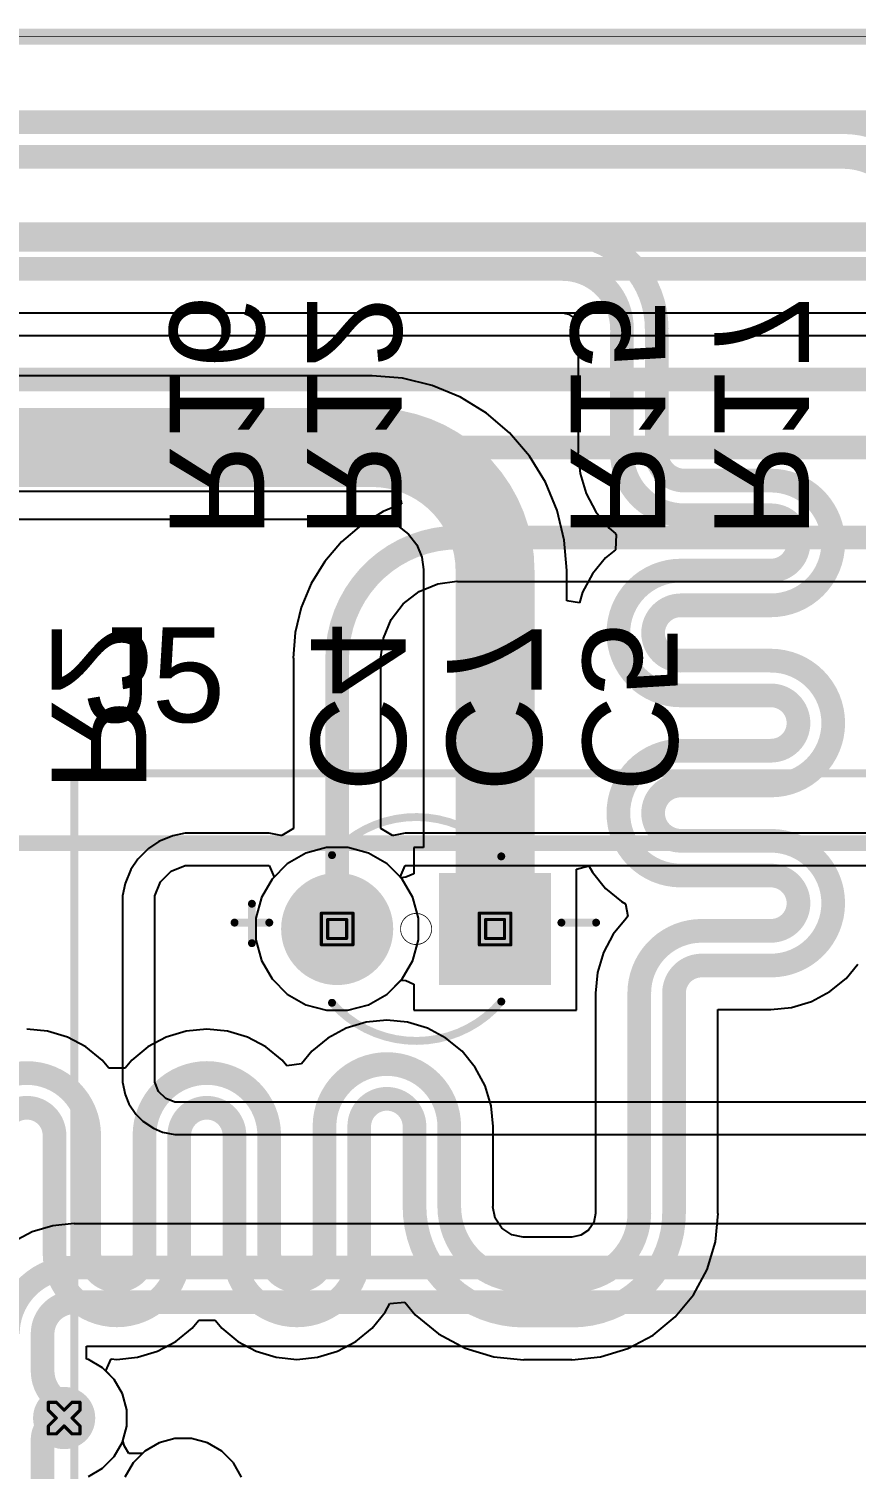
# Model space of a CAD drawing. Header units: inches. Extents: x 0 to 289, y 0 to 168.
# Drawn here: x 69.3 to 82.61, y 76.97 to 100.13 of the extents above; entities that cross this region are included whole.
import ezdxf

# ---------------------------------------------------------------- set-up
doc = ezdxf.new("R2010")
doc.units = ezdxf.units.IN
for name, color, linetype in [('Board Outline', 216, 'Continuous'), ('Bottom Layer', 5, 'Continuous'), ('Bottom Overlay', 54, 'Continuous'), ('Bottom Solder', 6, 'Continuous'), ('Dimension', 6, 'Continuous'), ('Drill Drawing', 1, 'Continuous'), ('Multi-Layer', 9, 'Continuous'), ('Pad Holes', 156, 'Continuous'), ('Top Layer', 1, 'Continuous'), ('Top Overlay', 2, 'Continuous'), ('Top Solder', 216, 'Continuous'), ('Via Holes', 16, 'Continuous')]:
    doc.layers.add(name, color=color, linetype=linetype)
doc.styles.add('Arial', font='', dxfattribs={"height": 0.2})
doc.styles.get('Arial').set_extended_font_data('Arial')

# ---------------------------------------------------------------- blocks, each defined once
blk = doc.blocks.new('TH_LED_3____51')
at = {"layer": 'Bottom Layer'}
blk.add_hatch(color=5, dxfattribs=at).paths.add_polyline_path([(-2.07, 0.8), (-0.47, 0.8), (-0.47, -0.8), (-2.07, -0.8)])
h = blk.add_hatch(color=5, dxfattribs=at)
edge = h.paths.add_edge_path()
edge.add_arc((1.27, 0), 0.8, 0, 360)
at = {"layer": 'Bottom Solder'}
blk.add_hatch(color=6, dxfattribs=at).paths.add_polyline_path([(-2.172, 0.902), (-0.368, 0.902), (-0.368, -0.902), (-2.172, -0.902)])
h = blk.add_hatch(color=6, dxfattribs=at)
edge = h.paths.add_edge_path()
edge.add_arc((1.27, 0), 0.902, 0, 360)
at = {"layer": 'Multi-Layer'}
blk.add_hatch(color=9, dxfattribs=at).paths.add_polyline_path([(-2.07, 0.8), (-0.47, 0.8), (-0.47, -0.8), (-2.07, -0.8)])
h = blk.add_hatch(color=9, dxfattribs=at)
edge = h.paths.add_edge_path()
edge.add_arc((1.27, 0), 0.8, 0, 360)
at = {"layer": 'Pad Holes'}
h = blk.add_hatch(color=7, dxfattribs=at)
edge = h.paths.add_edge_path()
edge.add_arc((-1.27, 0), 0.45, 0, 360)
h = blk.add_hatch(color=7, dxfattribs=at)
edge = h.paths.add_edge_path()
edge.add_arc((1.27, 0), 0.45, 0, 360)
at = {"layer": 'Top Layer'}
blk.add_hatch(color=1, dxfattribs=at).paths.add_polyline_path([(-2.07, 0.8), (-0.47, 0.8), (-0.47, -0.8), (-2.07, -0.8)])
h = blk.add_hatch(color=1, dxfattribs=at)
edge = h.paths.add_edge_path()
edge.add_arc((1.27, 0), 0.8, 0, 360)
at = {"layer": 'Top Solder'}
blk.add_hatch(color=216, dxfattribs=at).paths.add_polyline_path([(-2.172, 0.902), (-0.368, 0.902), (-0.368, -0.902), (-2.172, -0.902)])
h = blk.add_hatch(color=216, dxfattribs=at)
edge = h.paths.add_edge_path()
edge.add_arc((1.27, 0), 0.902, 0, 360)
at = {"layer": 'Top Overlay'}
for points in [[(-1.37, 1.167, 0.127, 0.127, -0.457336), (1.353, 1.187, 0.127, 0.127, 0)], [(2.642, 0.229, 0.127, 0.127, 0), (2.642, -0.406, 0.127, 0.127, 0)], [(-2.337, -0.102, 0.127, 0.127, 0), (-2.896, -0.102, 0.127, 0.127, 0)], [(2.921, -0.102, 0.127, 0.127, 0), (2.362, -0.102, 0.127, 0.127, 0)], [(1.353, -1.187, 0.127, 0.127, -0.457336), (-1.37, -1.167, 0.127, 0.127, 0)]]:
    blk.add_lwpolyline(points, format="xyseb", dxfattribs=at)
for points in [[(-1.402, 1.167, 0.0635, 0.0635, 1), (-1.338, 1.167, 0.0635, 0.0635, 1)], [(1.321, 1.187, 0.0635, 0.0635, 1), (1.385, 1.187, 0.0635, 0.0635, 1)], [(2.61, 0.229, 0.0635, 0.0635, 1), (2.673, 0.229, 0.0635, 0.0635, 1)], [(-2.927, -0.102, 0.0635, 0.0635, 1), (-2.864, -0.102, 0.0635, 0.0635, 1)], [(-2.369, -0.102, 0.0635, 0.0635, 1), (-2.305, -0.102, 0.0635, 0.0635, 1)], [(2.33, -0.102, 0.0635, 0.0635, 1), (2.394, -0.102, 0.0635, 0.0635, 1)], [(2.889, -0.102, 0.0635, 0.0635, 1), (2.953, -0.102, 0.0635, 0.0635, 1)], [(2.61, -0.406, 0.0635, 0.0635, 1), (2.673, -0.406, 0.0635, 0.0635, 1)], [(-1.402, -1.167, 0.0635, 0.0635, 1), (-1.338, -1.167, 0.0635, 0.0635, 1)], [(1.321, -1.187, 0.0635, 0.0635, 1), (1.385, -1.187, 0.0635, 0.0635, 1)]]:
    blk.add_lwpolyline(points, format="xyseb", close=True, dxfattribs=at)
blk = doc.blocks.new('NE8FBV_C5_LED_54')
at = {"layer": 'Top Overlay'}
for points in [[(-12.19, 14.021, 0.127, 0.127, 0), (12.91, 14.021, 0.127, 0.127, 0)], [(-12.19, -16.63, 0.127, 0.127, 0), (-12.19, 14.021, 0.127, 0.127, 0)]]:
    blk.add_lwpolyline(points, format="xyseb", dxfattribs=at)
blk.add_lwpolyline([(-12.222, 14.021, 0.0635, 0.0635, 1), (-12.158, 14.021, 0.0635, 0.0635, 1)], format="xyseb", close=True, dxfattribs=at)
blk.add_lwpolyline([(-12.222, 14.021, 0.0635, 0.0635, 1), (-12.158, 14.021, 0.0635, 0.0635, 1)], format="xyseb", close=True, dxfattribs=at)

msp = doc.modelspace()

# ---------------------------------------------------------------- hatches: boundary and pattern name
at = {"layer": 'Bottom Layer'}
h = msp.add_hatch(color=5, dxfattribs=at)
edge = h.paths.add_edge_path()
edge.add_arc((69.868, 77.792), 0.5, 0, 360)
at = {"layer": 'Top Layer'}
h = msp.add_hatch(color=1, dxfattribs=at)
edge = h.paths.add_edge_path()
edge.add_arc((69.868, 77.792), 0.5, 0, 360)
at = {"layer": 'Via Holes'}
h = msp.add_hatch(color=7, dxfattribs=at)
edge = h.paths.add_edge_path()
edge.add_arc((69.868, 77.792), 0.25, 0, 360)

# ---------------------------------------------------------------- linework, layer by layer
at = {"layer": 'Board Outline'}
msp.add_lwpolyline([(0, 100, 0.254, 0.254, 0), (145.27, 100, 0.254, 0.254, 0)], format="xyseb", dxfattribs=at)
at = {"layer": 'Bottom Layer'}
for p, q in [((60.281, 95.561), (77.884, 95.561)), ((77.884, 95.561), (77.884, 95.559)), ((77.884, 95.559), (77.98, 95.54)), ((77.98, 95.54), (78.061, 95.486)), ((78.061, 95.486), (78.064, 95.482)), ((78.064, 95.482), (78.135, 95.308)), ((78.135, 95.308), (78.135, 95.308)), ((78.135, 95.308), (78.136, 95.228)), ((78.136, 95.228), (78.136, 93.309)), ((74.821, 94.549), (64.914, 94.549)), ((74.825, 94.548), (74.821, 94.549)), ((75.311, 94.51), (74.825, 94.548)), ((75.789, 94.395), (75.311, 94.51)), ((76.243, 94.207), (75.789, 94.395)), ((76.662, 93.95), (76.243, 94.207)), ((77.035, 93.631), (76.662, 93.95)), ((77.355, 93.257), (77.035, 93.631)), ((77.611, 92.838), (77.355, 93.257)), ((78.136, 93.309), (78.134, 93.309)), ((78.134, 93.309), (78.167, 92.975)), ((78.167, 92.975), (78.264, 92.654)), ((77.799, 92.384), (77.611, 92.838)), ((78.264, 92.654), (78.422, 92.359)), ((64.914, 92.243), (74.821, 92.243)), ((74.821, 92.243), (74.837, 92.245)), ((74.837, 92.245), (75.036, 92.219)), ((75.036, 92.219), (75.236, 92.136)), ((77.914, 91.906), (77.799, 92.384)), ((78.422, 92.359), (78.635, 92.1)), ((75.236, 92.136), (75.408, 92.004)), ((75.408, 92.004), (75.54, 91.832)), ((78.635, 92.1), (78.74, 92.013)), ((78.75, 91.996), (78.737, 91.753)), ((78.74, 92.013), (78.75, 91.996)), ((75.54, 91.832), (75.623, 91.632)), ((77.952, 91.42), (77.914, 91.906)), ((78.737, 91.753), (78.577, 91.622)), ((75.623, 91.632), (75.649, 91.433)), ((78.577, 91.622), (78.365, 91.363)), ((75.649, 91.433), (75.647, 91.417)), ((75.647, 91.417), (75.647, 86.963)), ((77.953, 91.417), (77.952, 91.42)), ((77.953, 90.931), (77.953, 91.417)), ((78.365, 91.363), (78.207, 91.068)), ((78.207, 91.068), (78.156, 90.901)), ((78.156, 90.901), (77.953, 90.931)), ((73.755, 86.874), (73.457, 86.702)), ((74.088, 86.963), (73.755, 86.874)), ((74.432, 86.963), (74.088, 86.963)), ((74.765, 86.874), (74.432, 86.963)), ((75.063, 86.702), (74.765, 86.874)), ((75.647, 86.963), (75.492, 86.963)), ((75.492, 86.963), (75.492, 86.544)), ((73.457, 86.702), (73.213, 86.458)), ((75.289, 86.476), (75.063, 86.702)), ((78.108, 86.617), (78.311, 86.668)), ((78.108, 84.347), (78.108, 86.617)), ((78.311, 86.668), (78.365, 86.568)), ((73.213, 86.458), (73.041, 86.16)), ((75.366, 86.486), (75.289, 86.476)), ((75.492, 86.544), (75.366, 86.486)), ((78.365, 86.568), (78.577, 86.308)), ((73.041, 86.16), (72.952, 85.827)), ((78.577, 86.308), (78.836, 86.096)), ((78.836, 86.096), (78.901, 86.061)), ((78.901, 86.061), (78.936, 85.862)), ((72.952, 85.827), (72.952, 85.483)), ((78.91, 85.826), (78.702, 85.572)), ((78.936, 85.862), (78.91, 85.826)), ((72.952, 85.483), (73.041, 85.15)), ((78.702, 85.572), (78.544, 85.276)), ((78.544, 85.276), (78.446, 84.956)), ((73.041, 85.15), (73.213, 84.852)), ((82.446, 84.861), (82.635, 85.091)), ((73.213, 84.852), (73.457, 84.608)), ((75.063, 84.608), (75.289, 84.834)), ((75.289, 84.834), (75.366, 84.824)), ((75.366, 84.824), (75.492, 84.766)), ((75.492, 84.766), (75.492, 84.347)), ((78.446, 84.956), (78.414, 84.622)), ((82.187, 84.648), (82.446, 84.861)), ((73.457, 84.608), (73.755, 84.436)), ((74.765, 84.436), (75.063, 84.608)), ((78.414, 84.622), (78.416, 84.622)), ((78.416, 84.622), (78.416, 81.083)), ((81.892, 84.49), (82.187, 84.648)), ((73.755, 84.436), (74.088, 84.347)), ((74.088, 84.347), (74.432, 84.347)), ((74.432, 84.347), (74.765, 84.436)), ((75.492, 84.347), (78.108, 84.347)), ((80.384, 81.083), (80.384, 84.362)), ((80.384, 84.362), (81.237, 84.362)), ((81.237, 84.36), (81.571, 84.393)), ((81.237, 84.362), (81.237, 84.36)), ((81.571, 84.393), (81.892, 84.49)), ((74.726, 84.157), (74.405, 84.06)), ((75.059, 84.19), (74.726, 84.157)), ((75.393, 84.157), (75.059, 84.19)), ((75.714, 84.06), (75.393, 84.157)), ((69.602, 84.014), (69.268, 84.046)), ((69.923, 83.916), (69.602, 84.014)), ((70.218, 83.758), (69.923, 83.916)), ((71.509, 83.916), (71.214, 83.758)), ((71.83, 84.014), (71.509, 83.916)), ((72.164, 84.046), (71.83, 84.014)), ((72.497, 84.014), (72.164, 84.046)), ((72.818, 83.916), (72.497, 84.014)), ((73.114, 83.758), (72.818, 83.916)), ((74.109, 83.902), (73.85, 83.689)), ((74.405, 84.06), (74.109, 83.902)), ((76.009, 83.902), (75.714, 84.06)), ((76.269, 83.689), (76.009, 83.902)), ((70.477, 83.546), (70.218, 83.758)), ((71.214, 83.758), (70.955, 83.546)), ((73.373, 83.546), (73.114, 83.758)), ((73.85, 83.689), (73.684, 83.487)), ((76.481, 83.43), (76.269, 83.689)), ((70.585, 83.415), (70.477, 83.546)), ((70.847, 83.415), (70.585, 83.415)), ((70.955, 83.546), (70.847, 83.415)), ((73.448, 83.454), (73.373, 83.546)), ((73.684, 83.487), (73.448, 83.454)), ((76.639, 83.135), (76.481, 83.43)), ((76.737, 82.814), (76.639, 83.135)), ((76.769, 82.48), (76.737, 82.814)), ((76.767, 81.198), (76.767, 82.48)), ((76.767, 82.48), (76.769, 82.48)), ((76.766, 81.189), (76.767, 81.198)), ((76.802, 81.007), (76.766, 81.189)), ((78.416, 81.081), (78.387, 80.937)), ((78.416, 81.083), (78.416, 81.081)), ((80.344, 80.624), (80.389, 81.083)), ((80.389, 81.083), (80.384, 81.083)), ((76.91, 80.845), (76.802, 81.007)), ((77.072, 80.737), (76.91, 80.845)), ((78.387, 80.937), (78.305, 80.813)), ((77.254, 80.701), (77.072, 80.737)), ((77.263, 80.702), (77.254, 80.701)), ((78.035, 80.702), (77.263, 80.702)), ((78.037, 80.702), (78.035, 80.702)), ((78.181, 80.731), (78.037, 80.702)), ((78.305, 80.813), (78.181, 80.731)), ((80.21, 80.182), (80.344, 80.624)), ((79.992, 79.775), (80.21, 80.182)), ((79.7, 79.418), (79.992, 79.775)), ((74.821, 79.237), (75.033, 79.496)), ((75.033, 79.496), (75.106, 79.632)), ((75.106, 79.632), (75.349, 79.656)), ((75.349, 79.656), (75.517, 79.452)), ((75.517, 79.452), (75.891, 79.145)), ((71.666, 79.025), (71.925, 79.237)), ((71.925, 79.237), (72.032, 79.368)), ((72.032, 79.368), (72.295, 79.368)), ((72.295, 79.368), (72.402, 79.237)), ((72.402, 79.237), (72.662, 79.025)), ((74.562, 79.025), (74.821, 79.237)), ((79.343, 79.126), (79.7, 79.418)), ((71.37, 78.867), (71.666, 79.025)), ((72.662, 79.025), (72.957, 78.867)), ((74.266, 78.867), (74.562, 79.025)), ((75.891, 79.145), (76.318, 78.917)), ((78.936, 78.908), (79.343, 79.126)), ((70.536, 78.55), (70.623, 78.746)), ((70.623, 78.746), (70.716, 78.736)), ((70.716, 78.736), (71.05, 78.769)), ((71.05, 78.769), (71.37, 78.867)), ((72.957, 78.867), (73.278, 78.769)), ((73.278, 78.769), (73.612, 78.736)), ((73.612, 78.736), (73.945, 78.769)), ((73.945, 78.769), (74.266, 78.867)), ((76.318, 78.917), (76.781, 78.776)), ((76.781, 78.776), (77.263, 78.729)), ((77.263, 78.729), (77.263, 78.734)), ((77.263, 78.734), (78.035, 78.734)), ((78.035, 78.729), (78.494, 78.774)), ((78.035, 78.734), (78.035, 78.729)), ((78.494, 78.774), (78.936, 78.908)), ((70.675, 78.411), (70.536, 78.55)), ((70.807, 78.181), (70.675, 78.411)), ((70.876, 77.925), (70.807, 78.181)), ((70.876, 77.659), (70.876, 77.925)), ((70.807, 77.403), (70.876, 77.659)), ((70.675, 77.173), (70.807, 77.403)), ((71.394, 77.393), (71.164, 77.261)), ((71.65, 77.462), (71.394, 77.393)), ((71.916, 77.462), (71.65, 77.462)), ((72.172, 77.393), (71.916, 77.462)), ((72.402, 77.261), (72.172, 77.393)), ((70.487, 76.986), (70.675, 77.173)), ((71.164, 77.261), (70.976, 77.073)), ((72.59, 77.073), (72.402, 77.261)), ((70.257, 76.853), (70.487, 76.986)), ((70.976, 77.073), (70.844, 76.843)), ((72.722, 76.843), (72.59, 77.073))]:
    msp.add_line(p, q, dxfattribs=at)
for points in [[(2.74, 98.627, 0.381, 0.381, 0), (82.394, 98.627, 0.381, 0.381, 0)], [(82.394, 98.627, 0.381, 0.381, -0.414214), (84.102, 96.919, 0.381, 0.381, 0)], [(2.74, 98.068, 0.381, 0.381, 0), (82.394, 98.068, 0.381, 0.381, 0)], [(82.394, 98.068, 0.381, 0.381, -0.414214), (83.543, 96.919, 0.381, 0.381, 0)], [(7.421, 96.824, 0.381, 0.381, 0), (77.884, 96.824, 0.381, 0.381, 0)], [(77.884, 96.824, 0.381, 0.381, -0.414214), (79.4, 95.308, 0.381, 0.381, 0)], [(11.506, 96.266, 0.381, 0.381, 0), (77.884, 96.266, 0.381, 0.381, 0)], [(77.884, 96.266, 0.381, 0.381, -0.414214), (78.841, 95.308, 0.381, 0.381, 0)], [(78.841, 93.309, 0.381, 0.381, 0), (78.841, 95.228, 0.381, 0.381, 0)], [(79.4, 93.309, 0.381, 0.381, 0), (79.4, 95.228, 0.381, 0.381, 0)], [(64.914, 93.396, 1.27, 1.27, 0), (74.821, 93.396, 1.27, 1.27, 0)], [(74.821, 93.396, 1.27, 1.27, -0.414214), (76.8, 91.417, 1.27, 1.27, 0)], [(79.844, 92.306, 0.381, 0.381, -0.414214), (78.841, 93.309, 0.381, 0.381, 0)], [(79.844, 92.864, 0.381, 0.381, -0.414214), (79.4, 93.309, 0.381, 0.381, 0)], [(79.844, 92.864, 0.381, 0.381, 0), (81.237, 92.864, 0.381, 0.381, 0)], [(81.237, 92.864, 0.381, 0.381, -0.444922), (82.235, 91.757, 0.381, 0.381, 0)], [(81.237, 92.864, 0.381, 0.381, -1), (81.237, 90.858, 0.381, 0.381, 0)], [(79.844, 92.306, 0.381, 0.381, 0), (81.237, 92.306, 0.381, 0.381, 0)], [(81.237, 92.306, 0.381, 0.381, -1), (81.237, 91.417, 0.381, 0.381, 0)], [(76.8, 85.655, 1.27, 1.27, 0), (76.8, 91.417, 1.27, 1.27, 0)], [(79.787, 89.41, 0.381, 0.381, -1), (79.787, 91.417, 0.381, 0.381, 0)], [(79.787, 91.417, 0.381, 0.381, 0), (81.237, 91.417, 0.381, 0.381, 0)], [(79.787, 89.969, 0.381, 0.381, -1), (79.787, 90.858, 0.381, 0.381, 0)], [(79.787, 90.858, 0.381, 0.381, 0), (81.237, 90.858, 0.381, 0.381, 0)], [(79.787, 89.969, 0.381, 0.381, 0), (81.237, 89.969, 0.381, 0.381, 0)], [(81.237, 89.969, 0.381, 0.381, -1), (81.237, 87.962, 0.381, 0.381, 0)], [(79.787, 89.41, 0.381, 0.381, 0), (81.237, 89.41, 0.381, 0.381, 0)], [(81.237, 89.41, 0.381, 0.381, -1), (81.237, 88.521, 0.381, 0.381, 0)], [(79.787, 86.514, 0.381, 0.381, -1), (79.787, 88.521, 0.381, 0.381, 0)], [(79.787, 88.521, 0.381, 0.381, 0), (81.237, 88.521, 0.381, 0.381, 0)], [(79.787, 87.073, 0.381, 0.381, -1), (79.787, 87.962, 0.381, 0.381, 0)], [(79.787, 87.962, 0.381, 0.381, 0), (81.237, 87.962, 0.381, 0.381, 0)], [(79.787, 87.073, 0.381, 0.381, 0), (81.237, 87.073, 0.381, 0.381, 0)], [(81.237, 87.073, 0.381, 0.381, -1), (81.237, 85.067, 0.381, 0.381, 0)], [(79.787, 86.514, 0.381, 0.381, 0), (81.237, 86.514, 0.381, 0.381, 0)], [(81.237, 86.514, 0.381, 0.381, -1), (81.237, 85.625, 0.381, 0.381, 0)], [(79.12, 84.622, 0.381, 0.381, -0.414214), (80.124, 85.625, 0.381, 0.381, 0)], [(80.124, 85.625, 0.381, 0.381, 0), (81.237, 85.625, 0.381, 0.381, 0)], [(79.679, 84.622, 0.381, 0.381, -0.414214), (80.124, 85.067, 0.381, 0.381, 0)], [(80.124, 85.067, 0.381, 0.381, 0), (81.237, 85.067, 0.381, 0.381, 0)], [(79.12, 81.083, 0.381, 0.381, 0), (79.12, 84.622, 0.381, 0.381, 0)], [(79.679, 81.083, 0.381, 0.381, 0), (79.679, 84.622, 0.381, 0.381, 0)], [(74.056, 82.48, 0.381, 0.381, -1), (76.063, 82.48, 0.381, 0.381, 0)], [(68.265, 82.336, 0.381, 0.381, -1), (70.271, 82.336, 0.381, 0.381, 0)], [(71.16, 82.336, 0.381, 0.381, -1), (73.167, 82.336, 0.381, 0.381, 0)], [(68.824, 82.336, 0.381, 0.381, -1), (69.713, 82.336, 0.381, 0.381, 0)], [(71.719, 82.336, 0.381, 0.381, -1), (72.608, 82.336, 0.381, 0.381, 0)], [(74.615, 82.48, 0.381, 0.381, -1), (75.504, 82.48, 0.381, 0.381, 0)], [(69.713, 80.446, 0.381, 0.381, 0), (69.713, 82.336, 0.381, 0.381, 0)], [(70.271, 80.446, 0.381, 0.381, 0), (70.271, 82.336, 0.381, 0.381, 0)], [(71.16, 80.446, 0.381, 0.381, 0), (71.16, 82.336, 0.381, 0.381, 0)], [(71.719, 80.446, 0.381, 0.381, 0), (71.719, 82.336, 0.381, 0.381, 0)], [(72.608, 80.446, 0.381, 0.381, 0), (72.608, 82.336, 0.381, 0.381, 0)], [(73.167, 80.446, 0.381, 0.381, 0), (73.167, 82.336, 0.381, 0.381, 0)], [(74.056, 80.446, 0.381, 0.381, 0), (74.056, 82.48, 0.381, 0.381, 0)], [(74.615, 80.446, 0.381, 0.381, 0), (74.615, 82.48, 0.381, 0.381, 0)], [(75.504, 81.198, 0.381, 0.381, 0), (75.504, 82.48, 0.381, 0.381, 0)], [(76.063, 81.198, 0.381, 0.381, 0), (76.063, 82.48, 0.381, 0.381, 0)], [(77.263, 79.439, 0.381, 0.381, -0.414214), (75.504, 81.198, 0.381, 0.381, 0)], [(77.263, 79.998, 0.381, 0.381, -0.414214), (76.063, 81.198, 0.381, 0.381, 0)], [(79.12, 81.083, 0.381, 0.381, -0.414214), (78.035, 79.998, 0.381, 0.381, 0)], [(79.679, 81.083, 0.381, 0.381, -0.414214), (78.035, 79.439, 0.381, 0.381, 0)], [(71.719, 80.446, 0.381, 0.381, -1), (69.713, 80.446, 0.381, 0.381, 0)], [(71.16, 80.446, 0.381, 0.381, -1), (70.271, 80.446, 0.381, 0.381, 0)], [(74.615, 80.446, 0.381, 0.381, -1), (72.608, 80.446, 0.381, 0.381, 0)], [(74.056, 80.446, 0.381, 0.381, -1), (73.167, 80.446, 0.381, 0.381, 0)], [(77.263, 79.998, 0.381, 0.381, 0), (78.035, 79.998, 0.381, 0.381, 0)], [(77.263, 79.439, 0.381, 0.381, 0), (78.035, 79.439, 0.381, 0.381, 0)], [(69.521, 77.445, 0.381, 0.381, -0.414214), (69.868, 77.792, 0.381, 0.381, 0)], [(69.521, 75.576, 0.381, 0.381, 0), (69.521, 77.445, 0.381, 0.381, 0)]]:
    msp.add_lwpolyline(points, format="xyseb", dxfattribs=at)
for points in [[(82.299, 98.627, 0.191, 0.191, 1), (82.489, 98.627, 0.191, 0.191, 1)], [(82.299, 98.627, 0.191, 0.191, 1), (82.489, 98.627, 0.191, 0.191, 1)], [(82.299, 98.068, 0.191, 0.191, 1), (82.489, 98.068, 0.191, 0.191, 1)], [(82.299, 98.068, 0.191, 0.191, 1), (82.489, 98.068, 0.191, 0.191, 1)], [(77.788, 96.824, 0.191, 0.191, 1), (77.979, 96.824, 0.191, 0.191, 1)], [(77.788, 96.824, 0.191, 0.191, 1), (77.979, 96.824, 0.191, 0.191, 1)], [(77.788, 96.266, 0.191, 0.191, 1), (77.979, 96.266, 0.191, 0.191, 1)], [(77.788, 96.266, 0.191, 0.191, 1), (77.979, 96.266, 0.191, 0.191, 1)], [(78.746, 95.308, 0.191, 0.191, 1), (78.936, 95.308, 0.191, 0.191, 1)], [(78.746, 95.228, 0.191, 0.191, 1), (78.936, 95.228, 0.191, 0.191, 1)], [(79.305, 95.308, 0.191, 0.191, 1), (79.495, 95.308, 0.191, 0.191, 1)], [(79.305, 95.228, 0.191, 0.191, 1), (79.495, 95.228, 0.191, 0.191, 1)], [(74.503, 93.396, 0.635, 0.635, 1), (75.138, 93.396, 0.635, 0.635, 1)], [(74.503, 93.396, 0.635, 0.635, 1), (75.138, 93.396, 0.635, 0.635, 1)], [(78.746, 93.309, 0.191, 0.191, 1), (78.936, 93.309, 0.191, 0.191, 1)], [(78.746, 93.309, 0.191, 0.191, 1), (78.936, 93.309, 0.191, 0.191, 1)], [(79.305, 93.309, 0.191, 0.191, 1), (79.495, 93.309, 0.191, 0.191, 1)], [(79.305, 93.309, 0.191, 0.191, 1), (79.495, 93.309, 0.191, 0.191, 1)], [(79.749, 92.864, 0.191, 0.191, 1), (79.94, 92.864, 0.191, 0.191, 1)], [(79.749, 92.864, 0.191, 0.191, 1), (79.94, 92.864, 0.191, 0.191, 1)], [(81.142, 92.864, 0.191, 0.191, 1), (81.333, 92.864, 0.191, 0.191, 1)], [(81.142, 92.864, 0.191, 0.191, 1), (81.333, 92.864, 0.191, 0.191, 1)], [(81.142, 92.864, 0.191, 0.191, 1), (81.333, 92.864, 0.191, 0.191, 1)], [(79.749, 92.306, 0.191, 0.191, 1), (79.94, 92.306, 0.191, 0.191, 1)], [(79.749, 92.306, 0.191, 0.191, 1), (79.94, 92.306, 0.191, 0.191, 1)], [(81.142, 92.306, 0.191, 0.191, 1), (81.333, 92.306, 0.191, 0.191, 1)], [(81.142, 92.306, 0.191, 0.191, 1), (81.333, 92.306, 0.191, 0.191, 1)], [(76.482, 91.417, 0.635, 0.635, 1), (77.117, 91.417, 0.635, 0.635, 1)], [(76.482, 91.417, 0.635, 0.635, 1), (77.117, 91.417, 0.635, 0.635, 1)], [(82.14, 91.757, 0.191, 0.191, 1), (82.33, 91.757, 0.191, 0.191, 1)], [(79.691, 91.417, 0.191, 0.191, 1), (79.882, 91.417, 0.191, 0.191, 1)], [(79.691, 91.417, 0.191, 0.191, 1), (79.882, 91.417, 0.191, 0.191, 1)], [(81.142, 91.417, 0.191, 0.191, 1), (81.333, 91.417, 0.191, 0.191, 1)], [(81.142, 91.417, 0.191, 0.191, 1), (81.333, 91.417, 0.191, 0.191, 1)], [(79.691, 90.858, 0.191, 0.191, 1), (79.882, 90.858, 0.191, 0.191, 1)], [(79.691, 90.858, 0.191, 0.191, 1), (79.882, 90.858, 0.191, 0.191, 1)], [(81.142, 90.858, 0.191, 0.191, 1), (81.333, 90.858, 0.191, 0.191, 1)], [(81.142, 90.858, 0.191, 0.191, 1), (81.333, 90.858, 0.191, 0.191, 1)], [(79.691, 89.969, 0.191, 0.191, 1), (79.882, 89.969, 0.191, 0.191, 1)], [(79.691, 89.969, 0.191, 0.191, 1), (79.882, 89.969, 0.191, 0.191, 1)], [(81.142, 89.969, 0.191, 0.191, 1), (81.333, 89.969, 0.191, 0.191, 1)], [(81.142, 89.969, 0.191, 0.191, 1), (81.333, 89.969, 0.191, 0.191, 1)], [(79.691, 89.41, 0.191, 0.191, 1), (79.882, 89.41, 0.191, 0.191, 1)], [(79.691, 89.41, 0.191, 0.191, 1), (79.882, 89.41, 0.191, 0.191, 1)], [(81.142, 89.41, 0.191, 0.191, 1), (81.333, 89.41, 0.191, 0.191, 1)], [(81.142, 89.41, 0.191, 0.191, 1), (81.333, 89.41, 0.191, 0.191, 1)], [(79.691, 88.521, 0.191, 0.191, 1), (79.882, 88.521, 0.191, 0.191, 1)], [(79.691, 88.521, 0.191, 0.191, 1), (79.882, 88.521, 0.191, 0.191, 1)], [(81.142, 88.521, 0.191, 0.191, 1), (81.333, 88.521, 0.191, 0.191, 1)], [(81.142, 88.521, 0.191, 0.191, 1), (81.333, 88.521, 0.191, 0.191, 1)], [(79.691, 87.962, 0.191, 0.191, 1), (79.882, 87.962, 0.191, 0.191, 1)], [(79.691, 87.962, 0.191, 0.191, 1), (79.882, 87.962, 0.191, 0.191, 1)], [(81.142, 87.962, 0.191, 0.191, 1), (81.333, 87.962, 0.191, 0.191, 1)], [(81.142, 87.962, 0.191, 0.191, 1), (81.333, 87.962, 0.191, 0.191, 1)], [(79.691, 87.073, 0.191, 0.191, 1), (79.882, 87.073, 0.191, 0.191, 1)], [(79.691, 87.073, 0.191, 0.191, 1), (79.882, 87.073, 0.191, 0.191, 1)], [(81.142, 87.073, 0.191, 0.191, 1), (81.333, 87.073, 0.191, 0.191, 1)], [(81.142, 87.073, 0.191, 0.191, 1), (81.333, 87.073, 0.191, 0.191, 1)], [(79.691, 86.514, 0.191, 0.191, 1), (79.882, 86.514, 0.191, 0.191, 1)], [(79.691, 86.514, 0.191, 0.191, 1), (79.882, 86.514, 0.191, 0.191, 1)], [(81.142, 86.514, 0.191, 0.191, 1), (81.333, 86.514, 0.191, 0.191, 1)], [(81.142, 86.514, 0.191, 0.191, 1), (81.333, 86.514, 0.191, 0.191, 1)], [(76.482, 85.655, 0.635, 0.635, 1), (77.117, 85.655, 0.635, 0.635, 1)], [(80.028, 85.625, 0.191, 0.191, 1), (80.219, 85.625, 0.191, 0.191, 1)], [(80.028, 85.625, 0.191, 0.191, 1), (80.219, 85.625, 0.191, 0.191, 1)], [(81.142, 85.625, 0.191, 0.191, 1), (81.333, 85.625, 0.191, 0.191, 1)], [(81.142, 85.625, 0.191, 0.191, 1), (81.333, 85.625, 0.191, 0.191, 1)], [(80.028, 85.067, 0.191, 0.191, 1), (80.219, 85.067, 0.191, 0.191, 1)], [(80.028, 85.067, 0.191, 0.191, 1), (80.219, 85.067, 0.191, 0.191, 1)], [(81.142, 85.067, 0.191, 0.191, 1), (81.333, 85.067, 0.191, 0.191, 1)], [(81.142, 85.067, 0.191, 0.191, 1), (81.333, 85.067, 0.191, 0.191, 1)], [(79.025, 84.622, 0.191, 0.191, 1), (79.216, 84.622, 0.191, 0.191, 1)], [(79.025, 84.622, 0.191, 0.191, 1), (79.216, 84.622, 0.191, 0.191, 1)], [(79.584, 84.622, 0.191, 0.191, 1), (79.774, 84.622, 0.191, 0.191, 1)], [(79.584, 84.622, 0.191, 0.191, 1), (79.774, 84.622, 0.191, 0.191, 1)], [(69.617, 82.336, 0.191, 0.191, 1), (69.808, 82.336, 0.191, 0.191, 1)], [(69.617, 82.336, 0.191, 0.191, 1), (69.808, 82.336, 0.191, 0.191, 1)], [(70.176, 82.336, 0.191, 0.191, 1), (70.367, 82.336, 0.191, 0.191, 1)], [(70.176, 82.336, 0.191, 0.191, 1), (70.367, 82.336, 0.191, 0.191, 1)], [(71.065, 82.336, 0.191, 0.191, 1), (71.256, 82.336, 0.191, 0.191, 1)], [(71.065, 82.336, 0.191, 0.191, 1), (71.256, 82.336, 0.191, 0.191, 1)], [(71.624, 82.336, 0.191, 0.191, 1), (71.815, 82.336, 0.191, 0.191, 1)], [(71.624, 82.336, 0.191, 0.191, 1), (71.815, 82.336, 0.191, 0.191, 1)], [(72.513, 82.336, 0.191, 0.191, 1), (72.704, 82.336, 0.191, 0.191, 1)], [(72.513, 82.336, 0.191, 0.191, 1), (72.704, 82.336, 0.191, 0.191, 1)], [(73.072, 82.336, 0.191, 0.191, 1), (73.262, 82.336, 0.191, 0.191, 1)], [(73.072, 82.336, 0.191, 0.191, 1), (73.262, 82.336, 0.191, 0.191, 1)], [(73.961, 82.48, 0.191, 0.191, 1), (74.151, 82.48, 0.191, 0.191, 1)], [(73.961, 82.48, 0.191, 0.191, 1), (74.151, 82.48, 0.191, 0.191, 1)], [(74.52, 82.48, 0.191, 0.191, 1), (74.71, 82.48, 0.191, 0.191, 1)], [(74.52, 82.48, 0.191, 0.191, 1), (74.71, 82.48, 0.191, 0.191, 1)], [(75.409, 82.48, 0.191, 0.191, 1), (75.599, 82.48, 0.191, 0.191, 1)], [(75.409, 82.48, 0.191, 0.191, 1), (75.599, 82.48, 0.191, 0.191, 1)], [(75.967, 82.48, 0.191, 0.191, 1), (76.158, 82.48, 0.191, 0.191, 1)], [(75.967, 82.48, 0.191, 0.191, 1), (76.158, 82.48, 0.191, 0.191, 1)], [(75.409, 81.198, 0.191, 0.191, 1), (75.599, 81.198, 0.191, 0.191, 1)], [(75.409, 81.198, 0.191, 0.191, 1), (75.599, 81.198, 0.191, 0.191, 1)], [(75.967, 81.198, 0.191, 0.191, 1), (76.158, 81.198, 0.191, 0.191, 1)], [(75.967, 81.198, 0.191, 0.191, 1), (76.158, 81.198, 0.191, 0.191, 1)], [(79.025, 81.083, 0.191, 0.191, 1), (79.216, 81.083, 0.191, 0.191, 1)], [(79.025, 81.083, 0.191, 0.191, 1), (79.216, 81.083, 0.191, 0.191, 1)], [(79.584, 81.083, 0.191, 0.191, 1), (79.774, 81.083, 0.191, 0.191, 1)], [(79.584, 81.083, 0.191, 0.191, 1), (79.774, 81.083, 0.191, 0.191, 1)], [(69.617, 80.446, 0.191, 0.191, 1), (69.808, 80.446, 0.191, 0.191, 1)], [(69.617, 80.446, 0.191, 0.191, 1), (69.808, 80.446, 0.191, 0.191, 1)], [(70.176, 80.446, 0.191, 0.191, 1), (70.367, 80.446, 0.191, 0.191, 1)], [(70.176, 80.446, 0.191, 0.191, 1), (70.367, 80.446, 0.191, 0.191, 1)], [(71.065, 80.446, 0.191, 0.191, 1), (71.256, 80.446, 0.191, 0.191, 1)], [(71.065, 80.446, 0.191, 0.191, 1), (71.256, 80.446, 0.191, 0.191, 1)], [(71.624, 80.446, 0.191, 0.191, 1), (71.815, 80.446, 0.191, 0.191, 1)], [(71.624, 80.446, 0.191, 0.191, 1), (71.815, 80.446, 0.191, 0.191, 1)], [(72.513, 80.446, 0.191, 0.191, 1), (72.704, 80.446, 0.191, 0.191, 1)], [(72.513, 80.446, 0.191, 0.191, 1), (72.704, 80.446, 0.191, 0.191, 1)], [(73.072, 80.446, 0.191, 0.191, 1), (73.262, 80.446, 0.191, 0.191, 1)], [(73.072, 80.446, 0.191, 0.191, 1), (73.262, 80.446, 0.191, 0.191, 1)], [(73.961, 80.446, 0.191, 0.191, 1), (74.151, 80.446, 0.191, 0.191, 1)], [(73.961, 80.446, 0.191, 0.191, 1), (74.151, 80.446, 0.191, 0.191, 1)], [(74.52, 80.446, 0.191, 0.191, 1), (74.71, 80.446, 0.191, 0.191, 1)], [(74.52, 80.446, 0.191, 0.191, 1), (74.71, 80.446, 0.191, 0.191, 1)], [(77.168, 79.998, 0.191, 0.191, 1), (77.358, 79.998, 0.191, 0.191, 1)], [(77.168, 79.998, 0.191, 0.191, 1), (77.358, 79.998, 0.191, 0.191, 1)], [(77.94, 79.998, 0.191, 0.191, 1), (78.131, 79.998, 0.191, 0.191, 1)], [(77.94, 79.998, 0.191, 0.191, 1), (78.131, 79.998, 0.191, 0.191, 1)], [(77.168, 79.439, 0.191, 0.191, 1), (77.358, 79.439, 0.191, 0.191, 1)], [(77.168, 79.439, 0.191, 0.191, 1), (77.358, 79.439, 0.191, 0.191, 1)], [(77.94, 79.439, 0.191, 0.191, 1), (78.131, 79.439, 0.191, 0.191, 1)], [(77.94, 79.439, 0.191, 0.191, 1), (78.131, 79.439, 0.191, 0.191, 1)], [(69.773, 77.792, 0.191, 0.191, 1), (69.963, 77.792, 0.191, 0.191, 1)], [(69.425, 77.445, 0.191, 0.191, 1), (69.616, 77.445, 0.191, 0.191, 1)], [(69.425, 77.445, 0.191, 0.191, 1), (69.616, 77.445, 0.191, 0.191, 1)]]:
    msp.add_lwpolyline(points, format="xyseb", close=True, dxfattribs=at)
at = {"layer": 'Bottom Overlay'}
for points in [[(58.617, 96.672, 0.254, 0.254, 0), (83.162, 96.672, 0.254, 0.254, 0)], [(58.617, 87.034, 0.254, 0.254, 0), (83.162, 87.034, 0.254, 0.254, 0)]]:
    msp.add_lwpolyline(points, format="xyseb", dxfattribs=at)
at = {"layer": 'Dimension'}
msp.add_lwpolyline([(0, 100, 0.0127, 0.0127, 0), (145.27, 100, 0.0127, 0.0127, 0)], format="xyseb", dxfattribs=at)
for points in [[(75.78, 85.655, 0.0127, 0.0127, 1), (75.28, 85.655, 0.0127, 0.0127, 1)], [(75.277, 85.655, 0.00635, 0.00635, 1), (75.283, 85.655, 0.00635, 0.00635, 1)], [(75.777, 85.655, 0.00635, 0.00635, 1), (75.783, 85.655, 0.00635, 0.00635, 1)]]:
    msp.add_lwpolyline(points, format="xyseb", close=True, dxfattribs=at)
at = {"layer": 'Drill Drawing'}
for points in [[(74.006, 85.909, 0.0508, 0.0508, 0), (74.514, 85.909, 0.0508, 0.0508, 0)], [(74.006, 85.401, 0.0508, 0.0508, 0), (74.006, 85.909, 0.0508, 0.0508, 0)], [(74.514, 85.401, 0.0508, 0.0508, 0), (74.514, 85.909, 0.0508, 0.0508, 0)], [(76.546, 85.909, 0.0508, 0.0508, 0), (77.054, 85.909, 0.0508, 0.0508, 0)], [(76.546, 85.401, 0.0508, 0.0508, 0), (76.546, 85.909, 0.0508, 0.0508, 0)], [(77.054, 85.401, 0.0508, 0.0508, 0), (77.054, 85.909, 0.0508, 0.0508, 0)], [(74.108, 85.807, 0.0508, 0.0508, 0), (74.412, 85.807, 0.0508, 0.0508, 0)], [(74.108, 85.503, 0.0508, 0.0508, 0), (74.108, 85.807, 0.0508, 0.0508, 0)], [(74.412, 85.503, 0.0508, 0.0508, 0), (74.412, 85.807, 0.0508, 0.0508, 0)], [(76.648, 85.807, 0.0508, 0.0508, 0), (76.952, 85.807, 0.0508, 0.0508, 0)], [(76.648, 85.503, 0.0508, 0.0508, 0), (76.648, 85.807, 0.0508, 0.0508, 0)], [(76.952, 85.503, 0.0508, 0.0508, 0), (76.952, 85.807, 0.0508, 0.0508, 0)], [(74.108, 85.503, 0.0508, 0.0508, 0), (74.412, 85.503, 0.0508, 0.0508, 0)], [(76.648, 85.503, 0.0508, 0.0508, 0), (76.952, 85.503, 0.0508, 0.0508, 0)], [(74.006, 85.401, 0.0508, 0.0508, 0), (74.514, 85.401, 0.0508, 0.0508, 0)], [(76.546, 85.401, 0.0508, 0.0508, 0), (77.054, 85.401, 0.0508, 0.0508, 0)], [(69.614, 77.919, 0.0508, 0.0508, 0), (69.614, 78.046, 0.0508, 0.0508, 0)], [(69.614, 78.046, 0.0508, 0.0508, 0), (69.741, 78.046, 0.0508, 0.0508, 0)], [(69.741, 78.046, 0.0508, 0.0508, 0), (69.868, 77.919, 0.0508, 0.0508, 0)], [(69.868, 77.919, 0.0508, 0.0508, 0), (69.995, 78.046, 0.0508, 0.0508, 0)], [(69.995, 78.046, 0.0508, 0.0508, 0), (70.122, 78.046, 0.0508, 0.0508, 0)], [(70.122, 77.919, 0.0508, 0.0508, 0), (70.122, 78.046, 0.0508, 0.0508, 0)], [(69.614, 77.919, 0.0508, 0.0508, 0), (69.741, 77.792, 0.0508, 0.0508, 0)], [(69.614, 77.665, 0.0508, 0.0508, 0), (69.741, 77.792, 0.0508, 0.0508, 0)], [(69.995, 77.792, 0.0508, 0.0508, 0), (70.122, 77.919, 0.0508, 0.0508, 0)], [(69.995, 77.792, 0.0508, 0.0508, 0), (70.122, 77.665, 0.0508, 0.0508, 0)], [(69.614, 77.538, 0.0508, 0.0508, 0), (69.614, 77.665, 0.0508, 0.0508, 0)], [(69.741, 77.538, 0.0508, 0.0508, 0), (69.868, 77.665, 0.0508, 0.0508, 0)], [(69.868, 77.665, 0.0508, 0.0508, 0), (69.995, 77.538, 0.0508, 0.0508, 0)], [(70.122, 77.538, 0.0508, 0.0508, 0), (70.122, 77.665, 0.0508, 0.0508, 0)], [(69.614, 77.538, 0.0508, 0.0508, 0), (69.741, 77.538, 0.0508, 0.0508, 0)], [(69.995, 77.538, 0.0508, 0.0508, 0), (70.122, 77.538, 0.0508, 0.0508, 0)]]:
    msp.add_lwpolyline(points, format="xyseb", dxfattribs=at)
for points in [[(73.993, 85.909, 0.0254, 0.0254, 1), (74.019, 85.909, 0.0254, 0.0254, 1)], [(73.993, 85.909, 0.0254, 0.0254, 1), (74.019, 85.909, 0.0254, 0.0254, 1)], [(74.501, 85.909, 0.0254, 0.0254, 1), (74.527, 85.909, 0.0254, 0.0254, 1)], [(74.501, 85.909, 0.0254, 0.0254, 1), (74.527, 85.909, 0.0254, 0.0254, 1)], [(76.533, 85.909, 0.0254, 0.0254, 1), (76.559, 85.909, 0.0254, 0.0254, 1)], [(76.533, 85.909, 0.0254, 0.0254, 1), (76.559, 85.909, 0.0254, 0.0254, 1)], [(77.041, 85.909, 0.0254, 0.0254, 1), (77.067, 85.909, 0.0254, 0.0254, 1)], [(77.041, 85.909, 0.0254, 0.0254, 1), (77.067, 85.909, 0.0254, 0.0254, 1)], [(74.095, 85.807, 0.0254, 0.0254, 1), (74.12, 85.807, 0.0254, 0.0254, 1)], [(74.095, 85.807, 0.0254, 0.0254, 1), (74.12, 85.807, 0.0254, 0.0254, 1)], [(74.4, 85.807, 0.0254, 0.0254, 1), (74.425, 85.807, 0.0254, 0.0254, 1)], [(74.4, 85.807, 0.0254, 0.0254, 1), (74.425, 85.807, 0.0254, 0.0254, 1)], [(76.635, 85.807, 0.0254, 0.0254, 1), (76.66, 85.807, 0.0254, 0.0254, 1)], [(76.635, 85.807, 0.0254, 0.0254, 1), (76.66, 85.807, 0.0254, 0.0254, 1)], [(76.94, 85.807, 0.0254, 0.0254, 1), (76.965, 85.807, 0.0254, 0.0254, 1)], [(76.94, 85.807, 0.0254, 0.0254, 1), (76.965, 85.807, 0.0254, 0.0254, 1)], [(74.095, 85.503, 0.0254, 0.0254, 1), (74.12, 85.503, 0.0254, 0.0254, 1)], [(74.095, 85.503, 0.0254, 0.0254, 1), (74.12, 85.503, 0.0254, 0.0254, 1)], [(74.4, 85.503, 0.0254, 0.0254, 1), (74.425, 85.503, 0.0254, 0.0254, 1)], [(74.4, 85.503, 0.0254, 0.0254, 1), (74.425, 85.503, 0.0254, 0.0254, 1)], [(76.635, 85.503, 0.0254, 0.0254, 1), (76.66, 85.503, 0.0254, 0.0254, 1)], [(76.635, 85.503, 0.0254, 0.0254, 1), (76.66, 85.503, 0.0254, 0.0254, 1)], [(76.94, 85.503, 0.0254, 0.0254, 1), (76.965, 85.503, 0.0254, 0.0254, 1)], [(76.94, 85.503, 0.0254, 0.0254, 1), (76.965, 85.503, 0.0254, 0.0254, 1)], [(73.993, 85.401, 0.0254, 0.0254, 1), (74.019, 85.401, 0.0254, 0.0254, 1)], [(73.993, 85.401, 0.0254, 0.0254, 1), (74.019, 85.401, 0.0254, 0.0254, 1)], [(74.501, 85.401, 0.0254, 0.0254, 1), (74.527, 85.401, 0.0254, 0.0254, 1)], [(74.501, 85.401, 0.0254, 0.0254, 1), (74.527, 85.401, 0.0254, 0.0254, 1)], [(76.533, 85.401, 0.0254, 0.0254, 1), (76.559, 85.401, 0.0254, 0.0254, 1)], [(76.533, 85.401, 0.0254, 0.0254, 1), (76.559, 85.401, 0.0254, 0.0254, 1)], [(77.041, 85.401, 0.0254, 0.0254, 1), (77.067, 85.401, 0.0254, 0.0254, 1)], [(77.041, 85.401, 0.0254, 0.0254, 1), (77.067, 85.401, 0.0254, 0.0254, 1)], [(69.601, 78.046, 0.0254, 0.0254, 1), (69.627, 78.046, 0.0254, 0.0254, 1)], [(69.601, 78.046, 0.0254, 0.0254, 1), (69.627, 78.046, 0.0254, 0.0254, 1)], [(69.728, 78.046, 0.0254, 0.0254, 1), (69.754, 78.046, 0.0254, 0.0254, 1)], [(69.728, 78.046, 0.0254, 0.0254, 1), (69.754, 78.046, 0.0254, 0.0254, 1)], [(69.982, 78.046, 0.0254, 0.0254, 1), (70.008, 78.046, 0.0254, 0.0254, 1)], [(69.982, 78.046, 0.0254, 0.0254, 1), (70.008, 78.046, 0.0254, 0.0254, 1)], [(70.109, 78.046, 0.0254, 0.0254, 1), (70.135, 78.046, 0.0254, 0.0254, 1)], [(70.109, 78.046, 0.0254, 0.0254, 1), (70.135, 78.046, 0.0254, 0.0254, 1)], [(69.601, 77.919, 0.0254, 0.0254, 1), (69.627, 77.919, 0.0254, 0.0254, 1)], [(69.601, 77.919, 0.0254, 0.0254, 1), (69.627, 77.919, 0.0254, 0.0254, 1)], [(69.728, 77.792, 0.0254, 0.0254, 1), (69.754, 77.792, 0.0254, 0.0254, 1)], [(69.728, 77.792, 0.0254, 0.0254, 1), (69.754, 77.792, 0.0254, 0.0254, 1)], [(69.855, 77.919, 0.0254, 0.0254, 1), (69.881, 77.919, 0.0254, 0.0254, 1)], [(69.855, 77.919, 0.0254, 0.0254, 1), (69.881, 77.919, 0.0254, 0.0254, 1)], [(69.982, 77.792, 0.0254, 0.0254, 1), (70.008, 77.792, 0.0254, 0.0254, 1)], [(69.982, 77.792, 0.0254, 0.0254, 1), (70.008, 77.792, 0.0254, 0.0254, 1)], [(70.109, 77.919, 0.0254, 0.0254, 1), (70.135, 77.919, 0.0254, 0.0254, 1)], [(70.109, 77.919, 0.0254, 0.0254, 1), (70.135, 77.919, 0.0254, 0.0254, 1)], [(69.601, 77.665, 0.0254, 0.0254, 1), (69.627, 77.665, 0.0254, 0.0254, 1)], [(69.601, 77.665, 0.0254, 0.0254, 1), (69.627, 77.665, 0.0254, 0.0254, 1)], [(69.855, 77.665, 0.0254, 0.0254, 1), (69.881, 77.665, 0.0254, 0.0254, 1)], [(69.855, 77.665, 0.0254, 0.0254, 1), (69.881, 77.665, 0.0254, 0.0254, 1)], [(70.109, 77.665, 0.0254, 0.0254, 1), (70.135, 77.665, 0.0254, 0.0254, 1)], [(70.109, 77.665, 0.0254, 0.0254, 1), (70.135, 77.665, 0.0254, 0.0254, 1)], [(69.601, 77.538, 0.0254, 0.0254, 1), (69.627, 77.538, 0.0254, 0.0254, 1)], [(69.601, 77.538, 0.0254, 0.0254, 1), (69.627, 77.538, 0.0254, 0.0254, 1)], [(69.728, 77.538, 0.0254, 0.0254, 1), (69.754, 77.538, 0.0254, 0.0254, 1)], [(69.728, 77.538, 0.0254, 0.0254, 1), (69.754, 77.538, 0.0254, 0.0254, 1)], [(69.982, 77.538, 0.0254, 0.0254, 1), (70.008, 77.538, 0.0254, 0.0254, 1)], [(69.982, 77.538, 0.0254, 0.0254, 1), (70.008, 77.538, 0.0254, 0.0254, 1)], [(70.109, 77.538, 0.0254, 0.0254, 1), (70.135, 77.538, 0.0254, 0.0254, 1)], [(70.109, 77.538, 0.0254, 0.0254, 1), (70.135, 77.538, 0.0254, 0.0254, 1)]]:
    msp.add_lwpolyline(points, format="xyseb", close=True, dxfattribs=at)
at = {"layer": 'Top Layer'}
for p, q in [((24.569, 95.561), (90.236, 95.561)), ((90.079, 95.193), (24.727, 95.193)), ((64.946, 92.691), (75.252, 92.691)), ((75.252, 92.691), (75.293, 92.488)), ((75.293, 92.488), (74.998, 92.366)), ((74.998, 92.366), (74.644, 92.149)), ((74.644, 92.149), (74.329, 91.879)), ((74.329, 91.879), (74.059, 91.564)), ((74.059, 91.564), (73.842, 91.21)), ((75.879, 91.205), (76.185, 91.245)), ((76.185, 91.245), (76.2, 91.243)), ((76.2, 91.243), (85.639, 91.243)), ((73.842, 91.21), (73.683, 90.826)), ((75.324, 90.884), (75.58, 91.081)), ((75.58, 91.081), (75.879, 91.205)), ((73.683, 90.826), (73.586, 90.422)), ((75.127, 90.628), (75.324, 90.884)), ((75.003, 90.329), (75.127, 90.628)), ((73.586, 90.422), (73.553, 90.008)), ((74.963, 90.023), (75.003, 90.329)), ((73.553, 90.008), (73.555, 90.008)), ((73.555, 90.008), (73.555, 87.272)), ((74.965, 90.008), (74.963, 90.023)), ((74.965, 87.272), (74.965, 90.008)), ((71.616, 87.155), (71.392, 87.063)), ((71.814, 87.195), (71.616, 87.155)), ((73.167, 87.195), (71.814, 87.195)), ((73.352, 87.158), (73.167, 87.195)), ((73.369, 87.158), (73.352, 87.158)), ((73.555, 87.272), (73.369, 87.158)), ((75.151, 87.158), (74.965, 87.272)), ((75.168, 87.158), (75.151, 87.158)), ((75.353, 87.195), (75.168, 87.158)), ((89.075, 87.195), (75.353, 87.195)), ((75.353, 87.195), (75.353, 87.195)), ((71.224, 86.95), (71.052, 86.779)), ((71.392, 87.063), (71.224, 86.95)), ((70.94, 86.611), (70.847, 86.387)), ((71.052, 86.779), (70.94, 86.611)), ((71.59, 86.584), (71.814, 86.677)), ((71.814, 86.677), (73.167, 86.677)), ((73.167, 86.677), (73.244, 86.489)), ((75.276, 86.489), (75.353, 86.677)), ((75.353, 86.677), (89.075, 86.677)), ((70.847, 86.387), (70.808, 86.188)), ((71.326, 86.188), (71.419, 86.413)), ((71.419, 86.413), (71.59, 86.584)), ((73.213, 86.458), (73.041, 86.16)), ((73.244, 86.489), (73.213, 86.458)), ((75.307, 86.458), (75.276, 86.489)), ((75.479, 86.16), (75.307, 86.458)), ((70.808, 86.188), (70.808, 83.193)), ((71.326, 83.193), (71.326, 86.188)), ((73.041, 86.16), (72.952, 85.827)), ((75.568, 85.827), (75.479, 86.16)), ((72.952, 85.827), (72.952, 85.483)), ((75.568, 85.483), (75.568, 85.827)), ((72.952, 85.483), (73.041, 85.15)), ((75.479, 85.15), (75.568, 85.483)), ((73.041, 85.15), (73.213, 84.852)), ((75.307, 84.852), (75.479, 85.15)), ((73.213, 84.852), (73.457, 84.608)), ((75.063, 84.608), (75.307, 84.852)), ((73.457, 84.608), (73.755, 84.436)), ((74.765, 84.436), (75.063, 84.608)), ((73.755, 84.436), (74.088, 84.347)), ((74.088, 84.347), (74.432, 84.347)), ((74.432, 84.347), (74.765, 84.436)), ((70.808, 83.193), (70.847, 82.994)), ((71.388, 83.044), (71.326, 83.193)), ((70.847, 82.994), (70.847, 82.994)), ((70.847, 82.994), (70.909, 82.845)), ((71.502, 82.929), (71.388, 83.044)), ((71.651, 82.868), (71.502, 82.929)), ((70.909, 82.845), (71.021, 82.677)), ((71.021, 82.677), (71.135, 82.563)), ((89.109, 82.868), (71.651, 82.868)), ((71.135, 82.563), (71.303, 82.451)), ((71.303, 82.451), (71.452, 82.389)), ((71.452, 82.389), (71.651, 82.35)), ((71.651, 82.35), (85.284, 82.35)), ((69.684, 80.885), (69.351, 80.784)), ((70.03, 80.919), (69.684, 80.885)), ((70.03, 80.917), (70.03, 80.919)), ((85.32, 80.917), (70.03, 80.917)), ((69.351, 80.784), (69.044, 80.62)), ((70.225, 78.74), (70.225, 78.949)), ((70.225, 78.949), (87.439, 78.949)), ((70.257, 78.732), (70.225, 78.74)), ((70.487, 78.599), (70.257, 78.732)), ((70.675, 78.411), (70.487, 78.599)), ((70.807, 78.181), (70.675, 78.411)), ((70.876, 77.925), (70.807, 78.181)), ((70.876, 77.659), (70.876, 77.925)), ((70.813, 77.426), (70.876, 77.659)), ((70.84, 77.338), (70.813, 77.426)), ((71.394, 77.393), (71.164, 77.261)), ((71.65, 77.462), (71.394, 77.393)), ((71.916, 77.462), (71.65, 77.462)), ((72.172, 77.393), (71.916, 77.462)), ((72.402, 77.261), (72.172, 77.393)), ((70.906, 77.223), (70.84, 77.338)), ((71.126, 77.223), (70.906, 77.223)), ((71.164, 77.261), (71.126, 77.223)), ((72.59, 77.073), (72.402, 77.261)), ((72.722, 76.843), (72.59, 77.073))]:
    msp.add_line(p, q, dxfattribs=at)
for points in [[(2.688, 98.627, 0.381, 0.381, 0), (104.292, 98.627, 0.381, 0.381, 0)], [(10.146, 98.068, 0.381, 0.381, 0), (104.292, 98.068, 0.381, 0.381, 0)], [(20.146, 96.824, 0.381, 0.381, 0), (102.368, 96.824, 0.381, 0.381, 0)], [(20.146, 96.266, 0.381, 0.381, 0), (92.781, 96.266, 0.381, 0.381, 0)], [(24.006, 94.488, 0.381, 0.381, 0), (90.8, 94.488, 0.381, 0.381, 0)], [(22.05, 93.396, 0.381, 0.381, 0), (89.484, 93.396, 0.381, 0.381, 0)], [(74.26, 90.008, 0.381, 0.381, -0.414214), (76.2, 91.948, 0.381, 0.381, 0)], [(76.2, 91.948, 0.381, 0.381, 0), (86.36, 91.948, 0.381, 0.381, 0)], [(74.26, 85.655, 0.381, 0.381, 0), (74.26, 90.008, 0.381, 0.381, 0)], [(68.962, 79.144, 0.381, 0.381, -0.414214), (70.03, 80.212, 0.381, 0.381, 0)], [(70.03, 80.212, 0.381, 0.381, 0), (87.626, 80.212, 0.381, 0.381, 0)], [(69.521, 79.144, 0.381, 0.381, -0.414214), (70.03, 79.653, 0.381, 0.381, 0)], [(70.03, 79.653, 0.381, 0.381, 0), (87.626, 79.653, 0.381, 0.381, 0)], [(69.521, 78.553, 0.381, 0.381, 0), (69.521, 79.144, 0.381, 0.381, 0)], [(69.694, 78.134, 0.381, 0.381, -0.198912), (69.521, 78.553, 0.381, 0.381, 0)], [(69.694, 78.134, 0.381, 0.381, 0), (69.75, 78.078, 0.381, 0.381, 0)], [(69.75, 78.078, 0.381, 0.381, -0.198912), (69.868, 77.792, 0.381, 0.381, 0)]]:
    msp.add_lwpolyline(points, format="xyseb", dxfattribs=at)
for points in [[(76.105, 91.948, 0.191, 0.191, 1), (76.295, 91.948, 0.191, 0.191, 1)], [(76.105, 91.948, 0.191, 0.191, 1), (76.295, 91.948, 0.191, 0.191, 1)], [(74.165, 90.008, 0.191, 0.191, 1), (74.355, 90.008, 0.191, 0.191, 1)], [(74.165, 90.008, 0.191, 0.191, 1), (74.355, 90.008, 0.191, 0.191, 1)], [(74.165, 85.655, 0.191, 0.191, 1), (74.355, 85.655, 0.191, 0.191, 1)], [(69.935, 80.212, 0.191, 0.191, 1), (70.125, 80.212, 0.191, 0.191, 1)], [(69.935, 80.212, 0.191, 0.191, 1), (70.125, 80.212, 0.191, 0.191, 1)], [(69.935, 79.653, 0.191, 0.191, 1), (70.125, 79.653, 0.191, 0.191, 1)], [(69.935, 79.653, 0.191, 0.191, 1), (70.125, 79.653, 0.191, 0.191, 1)], [(69.425, 79.144, 0.191, 0.191, 1), (69.616, 79.144, 0.191, 0.191, 1)], [(69.425, 79.144, 0.191, 0.191, 1), (69.616, 79.144, 0.191, 0.191, 1)], [(69.425, 78.553, 0.191, 0.191, 1), (69.616, 78.553, 0.191, 0.191, 1)], [(69.425, 78.553, 0.191, 0.191, 1), (69.616, 78.553, 0.191, 0.191, 1)], [(69.599, 78.134, 0.191, 0.191, 1), (69.79, 78.134, 0.191, 0.191, 1)], [(69.599, 78.134, 0.191, 0.191, 1), (69.79, 78.134, 0.191, 0.191, 1)], [(69.654, 78.078, 0.191, 0.191, 1), (69.845, 78.078, 0.191, 0.191, 1)], [(69.654, 78.078, 0.191, 0.191, 1), (69.845, 78.078, 0.191, 0.191, 1)], [(69.773, 77.792, 0.191, 0.191, 1), (69.963, 77.792, 0.191, 0.191, 1)]]:
    msp.add_lwpolyline(points, format="xyseb", close=True, dxfattribs=at)

# ---------------------------------------------------------------- block references
msp.add_blockref('NE8FBV_C5_LED_54', (82.22, 74.135))
at = {"rotation": 180}
msp.add_blockref('TH_LED_3____51', (75.53, 85.655), dxfattribs=at)

# ---------------------------------------------------------------- texts
at = {"layer": 'Bottom Overlay', "style": 'Arial', "text_generation_flag": 2}
for s, p in [('R16', (71.564, 91.938)), ('R12', (73.774, 91.938)), ('R15', (78.016, 91.938)), ('R17', (80.327, 91.938)), ('R2', (69.666, 87.857)), ('C4', (73.839, 87.857)), ('C7', (76.025, 87.857)), ('C5', (78.211, 87.857))]:
    msp.add_text(s, height=1.524, rotation=270, dxfattribs=at).set_placement(p)
at = {"layer": 'Top Overlay', "style": 'Arial'}
msp.add_text('J5', height=1.524, dxfattribs=at).set_placement((70.212, 88.98))

doc.saveas('drawing.dxf')
